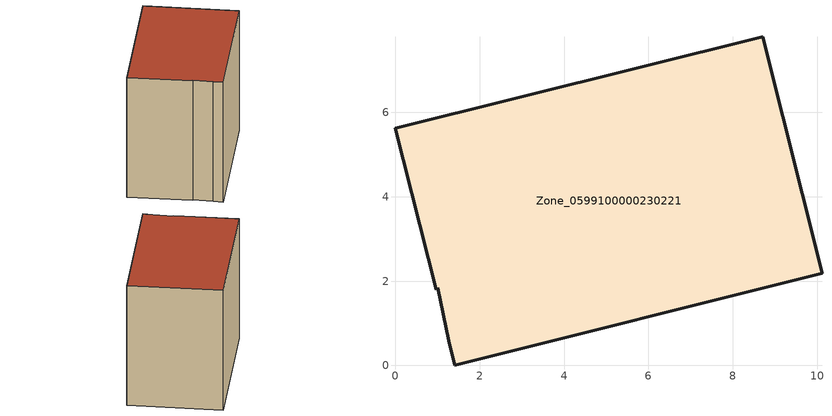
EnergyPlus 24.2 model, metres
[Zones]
Zone_0599100000230221
 floor ground (C_G): 1.01,1.85 0.96,1.79 0,5.63 8.71,7.8 10.12,2.18 1.41,0 1.26,0.59 z0
 wall outside (C_F): 1.41,0 10.12,2.18 8.71,7.8 0,5.63 0.96,1.79 1.01,1.85 1.26,0.59 1.41,0 z0:8.17
 roof outside (C_R): 0.96,1.79 1.01,1.85 1.26,0.59 1.41,0 10.12,2.18 8.71,7.8 0,5.63 z8.17
[BUILDING]
Pand.0599100000230221: North Axis=0; Terrain=City; Loads Convergence Tolerance Value=0.04; Temperature Convergence Tolerance Value=0.4; Solar Distribution=FullExterior; Maximum Number of Warmup Days=25; Minimum Number of Warmup Days=1
[Site:Location]
Rotterdam.The.Hague.AP_ZH_NLD Design_Conditions: Latitude=51.96; Longitude=4.45; Time Zone=1; Elevation=-4.5
[SITE:GROUNDTEMPERATURE:BUILDINGSURFACE]
18, 18, 18, 18, 18, 18, 18, 18, 18, 18, 18, 18
[MATERIAL] Thermal Absorptance=0.9; Solar Absorptance=0.7; Visible Absorptance=0.7
Name | Roughness | Thickness | Conductivity | Density | Specific Heat
G.TI.1965-1974 | MediumSmooth | 0.15 | 0.882353 | 540 | 1210
F.TI.1965-1974 | Rough | 0.3 | 0.697674 | 1920 | 840
R.TI.1965-1974 | MediumRough | 0.2 | 0.232558 | 1500 | 1000
[CONSTRUCTION]
C_G: G.TI.1965-1974
C_F: F.TI.1965-1974
C_R: R.TI.1965-1974
[ZONE]
Zone_0599100000230221: Type=1; Multiplier=1; Ceiling Height=Autocalculate; Volume=Autocalculate; Floor Area=autocalculate; Part of Total Floor Area=Yes
[ZONEINFILTRATION:DESIGNFLOWRATE]
Infil_Zone_0599100000230221: Zone or ZoneList or Space or SpaceList=Zone_0599100000230221; Schedule=AlwaysOn; Design Flow Rate Calculation Method=Flow/Area; Flow Rate per Floor Area=0.003; Constant Term Coefficient=1; Temperature Term Coefficient=0; Velocity Term Coefficient=0; Velocity Squared Term Coefficient=0
[HVACTEMPLATE:ZONE:IDEALLOADSAIRSYSTEM]
Zone_0599100000230221: Maximum Heating Supply Air Temperature=50; Minimum Cooling Supply Air Temperature=13; Maximum Heating Supply Air Humidity Ratio=0.0156; Minimum Cooling Supply Air Humidity Ratio=0.0077; Heating Limit=NoLimit; Cooling Limit=NoLimit; Dehumidification Control Type=ConstantSensibleHeatRatio; Cooling Sensible Heat Ratio=0.7; Dehumidification Setpoint=60; Humidification Control Type=None; Humidification Setpoint=30; Outdoor Air Method=None; Outdoor Air Flow Rate per Person=0.00944; Outdoor Air Flow Rate per Zone Floor Area=0; Outdoor Air Flow Rate per Zone=0; Demand Controlled Ventilation Type=None; Outdoor Air Economizer Type=NoEconomizer; Heat Recovery Type=None; Sensible Heat Recovery Effectiveness=0.7; Latent Heat Recovery Effectiveness=0.65
[ZONECONTROL:THERMOSTAT]
ThermostatControl_Zone_0599100000230221: Zone or ZoneList=Zone_0599100000230221; Control Type Schedule=DualSetpointControlType; Control 1=Thermostat_Zone_0599100000230221; Temperature Difference Between Cutout And Setpoint=0
[THERMOSTATSETPOINT:DUALSETPOINT]
Thermostat_Zone_0599100000230221: Heating Setpoint Temperature Schedule=HeatingSetpoint_Zone_0599100000230221; Cooling Setpoint Temperature Schedule=CoolingSetpoint_Zone_0599100000230221
[SCHEDULE:COMPACT]
HeatingSetpoint_Zone_0599100000230221: Through: 12/31, For: AllDays, Until: 24:00, 21
CoolingSetpoint_Zone_0599100000230221: Through: 12/31, For: AllDays, Until: 24:00, 24
DualSetpointControlType: Through: 12/31, For: AllDays, Until: 24:00, 4
AlwaysOn: Through: 12/31, For: AllDays, Until: 24:00, 1
